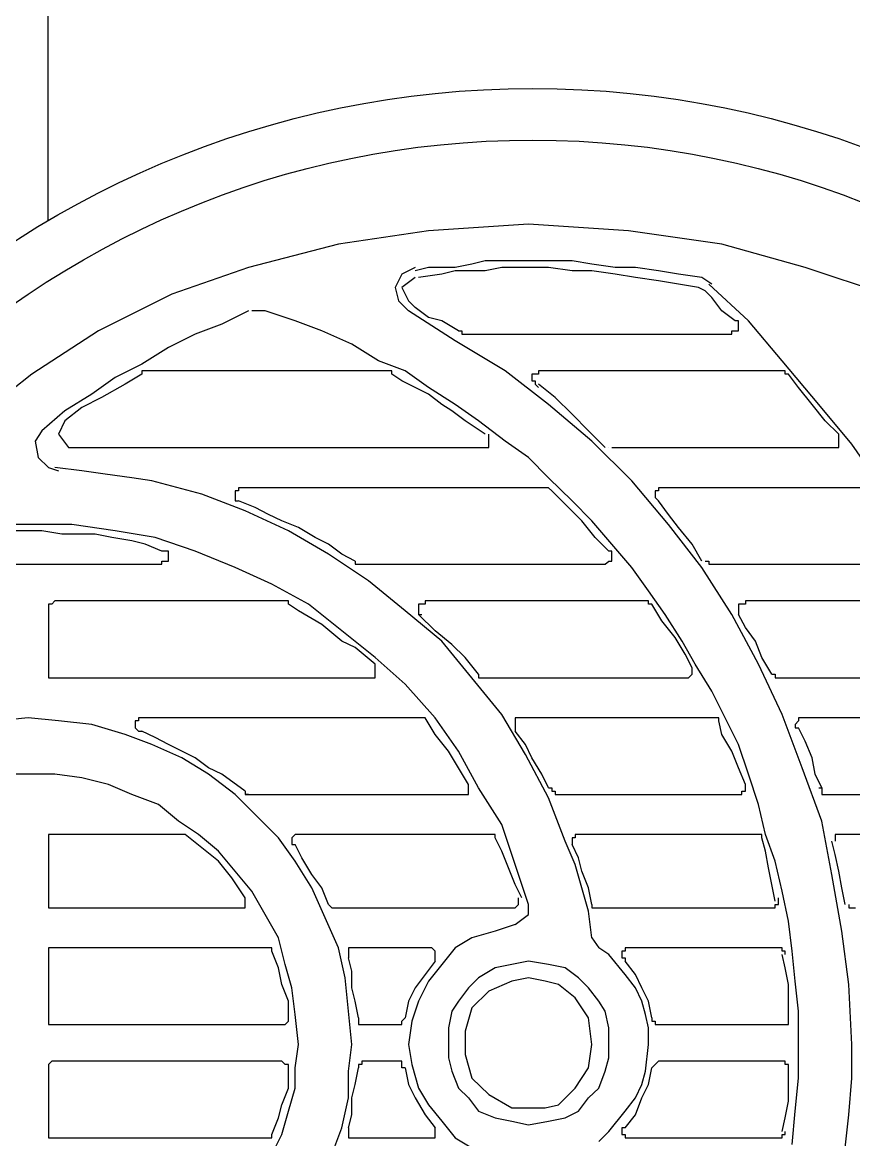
# Model space of a CAD drawing. Extents: x -14808 to 281570, y -29214 to 19989.
# Drawn here: x 369.4 to 482.3, y 10421.3 to 10573 of the extents above; entities that cross this region are included whole.
import ezdxf

# ---------------------------------------------------------------- set-up
doc = ezdxf.new("R2010")
doc.units = 0
doc.header["$LTSCALE"] = 0.25
doc.layers.add('PW-EQPM', color=31, linetype='Continuous')

# ---------------------------------------------------------------- blocks, each defined once
blk = doc.blocks.new('P-10 Top')
blk.add_lwpolyline([(-221.45, 122.24), (-221.45, 158.15, -0.414214), (-205.06, 174.54), (-106.29, 174.54, -0.414214), (-89.9, 158.15), (-89.9, 122.24)], format="xyb")
for points in [[(-156.24, 121.77), (-169.82, 120.87), (-182.04, 119.05), (-194.26, 115.89), (-204.68, 112.27), (-214.64, 107.26), (-223.7, 101.39), (-232.3, 94.61), (-239.54, 86.91), (-245.88, 78.75), (-251.78, 70.15), (-256.3, 61.08), (-260.38, 51.59), (-263.54, 41.16), (-265.36, 31.2), (-266.72, 20.78), (-267.16, 10.39), (-266.72, -0.04), (-265.36, -10.46)], [(-47.12, -10.46), (-45.75, -0.04), (-45.29, 10.39), (-45.75, 20.78), (-47.12, 31.2), (-49.37, 41.16), (-52.1, 51.12), (-55.71, 61.08), (-60.69, 70.15), (-66.14, 78.75), (-72.91, 86.91), (-80.15, 94.61), (-88.32, 101.39), (-97.81, 107.26), (-107.77, 112.27), (-118.66, 115.89), (-129.98, 119.05), (-142.66, 120.87), (-156.24, 121.77), (-156.24, 121.77)]]:
    blk.add_lwpolyline(points)
at = {"color": 8}
for points in [[(-171.64, 115.89), (-173.44, 114.97), (-174.34, 113.17), (-173.9, 111.35), (-172.54, 109.99)], [(-171.64, 115.89), (-173.44, 114.97), (-174.34, 113.17), (-173.9, 111.35), (-172.54, 109.99)], [(-132.7, 114.53), (-135.86, 114.97), (-138.58, 115.43), (-141.73, 115.89), (-144.46, 115.89), (-147.64, 116.33), (-150.33, 116.79), (-153.52, 116.79), (-156.24, 116.79), (-158.04, 116.79), (-159.86, 116.79), (-162.12, 116.79), (-163.94, 116.33), (-166.2, 115.89), (-168, 115.89), (-169.82, 115.89), (-171.64, 115.43)], [(-132.7, 114.53), (-135.86, 114.97), (-138.58, 115.43), (-141.73, 115.89), (-144.46, 115.89), (-147.64, 116.33), (-150.33, 116.79), (-153.52, 116.79), (-156.24, 116.79), (-158.04, 116.79), (-159.86, 116.79), (-162.12, 116.79), (-163.94, 116.33), (-166.2, 115.89), (-168, 115.89), (-169.82, 115.89), (-171.64, 115.43)], [(-133.14, 113.17), (-135.86, 113.61), (-138.58, 114.07), (-141.73, 114.53), (-144.46, 114.97), (-147.64, 115.43), (-150.33, 115.43), (-153.52, 115.89), (-156.24, 115.89), (-158.04, 115.89), (-159.86, 115.89), (-162.12, 115.43), (-163.94, 115.43), (-166.2, 115.43), (-168, 114.97), (-171.18, 114.53)], [(-133.14, 113.17), (-135.86, 113.61), (-138.58, 114.07), (-141.73, 114.53), (-144.46, 114.97), (-147.64, 115.43), (-150.33, 115.43), (-153.52, 115.89), (-156.24, 115.89), (-158.04, 115.89), (-159.86, 115.89), (-162.12, 115.43), (-163.94, 115.43), (-166.2, 115.43), (-168, 114.97), (-171.18, 114.53)], [(-171.64, 114.53), (-173.44, 113.17), (-172.54, 111.35), (-172.08, 110.91)], [(-171.64, 114.53), (-173.44, 113.17), (-172.54, 111.35), (-172.08, 110.91)], [(-131.34, 113.61), (-132.7, 114.53)], [(-131.34, 113.61), (-132.7, 114.53)], [(-132.24, 112.71), (-133.14, 113.17)], [(-132.24, 112.71), (-133.14, 113.17)], [(-128.16, 108.63), (-129.98, 109.99), (-131.34, 111.81), (-132.24, 112.71)], [(-128.16, 108.63), (-129.98, 109.99), (-131.34, 111.81), (-132.24, 112.71)], [(-86.96, -7.27), (-86.06, -1.4), (-86.06, 4.48), (-85.59, 10.39), (-86.06, 17.63), (-86.49, 24.86), (-87.42, 32.57), (-88.78, 39.37), (-90.57, 46.61), (-92.83, 53.38), (-95.12, 60.19), (-97.81, 66.99), (-101, 73.33), (-104.62, 79.67), (-108.24, 85.98), (-112.32, 91.89), (-116.83, 97.3), (-121.81, 103.21), (-126.36, 108.63), (-131.77, 113.61)], [(-86.96, -7.27), (-86.06, -1.4), (-86.06, 4.48), (-85.59, 10.39), (-86.06, 17.63), (-86.49, 24.86), (-87.42, 32.57), (-88.78, 39.37), (-90.57, 46.61), (-92.83, 53.38), (-95.12, 60.19), (-97.81, 66.99), (-101, 73.33), (-104.62, 79.67), (-108.24, 85.98), (-112.32, 91.89), (-116.83, 97.3), (-121.81, 103.21), (-126.36, 108.63), (-131.77, 113.61)], [(-165.74, 107.26), (-168, 108.63), (-169.82, 109.09), (-171.64, 110.45), (-172.08, 110.91)], [(-165.74, 107.26), (-168, 108.63), (-169.82, 109.09), (-171.64, 110.45), (-172.08, 110.91)], [(-194.26, 109.99), (-197.9, 108.19), (-201.52, 106.83), (-205.14, 105.01), (-208.76, 102.75), (-212.38, 100.95), (-215.54, 98.67), (-219.18, 96.41), (-222.34, 93.69)], [(-194.26, 109.99), (-197.9, 108.19), (-201.52, 106.83), (-205.14, 105.01), (-208.76, 102.75), (-212.38, 100.95), (-215.54, 98.67), (-219.18, 96.41), (-222.34, 93.69)], [(-192, 109.99), (-193.82, 109.99), (-193.82, 109.99)], [(-192, 109.99), (-193.82, 109.99), (-193.82, 109.99)], [(-120.45, -3.19), (-120.02, 1.32), (-119.56, 5.84), (-119.56, 10.39), (-119.56, 14.9), (-120.02, 18.99), (-120.45, 23.07), (-120.92, 27.12), (-121.81, 31.2), (-122.74, 35.29), (-124.07, 38.91), (-125, 42.99), (-126.36, 47.07), (-127.72, 51.12), (-129.52, 54.74), (-131.34, 58.36), (-133.6, 62.01), (-135.39, 65.17), (-137.68, 68.79), (-139.94, 71.97), (-142.2, 75.13), (-144.92, 78.31), (-147.64, 81.47), (-150.33, 84.19), (-153.52, 87.34), (-156.24, 90.07), (-159.4, 92.32), (-163.02, 95.05), (-166.2, 97.3), (-169.82, 99.59), (-172.98, 101.85), (-176.62, 103.21), (-180.24, 105.47), (-184.3, 107.26), (-187.94, 108.63), (-192, 109.99)], [(-120.45, -3.19), (-120.02, 1.32), (-119.56, 5.84), (-119.56, 10.39), (-119.56, 14.9), (-120.02, 18.99), (-120.45, 23.07), (-120.92, 27.12), (-121.81, 31.2), (-122.74, 35.29), (-124.07, 38.91), (-125, 42.99), (-126.36, 47.07), (-127.72, 51.12), (-129.52, 54.74), (-131.34, 58.36), (-133.6, 62.01), (-135.39, 65.17), (-137.68, 68.79), (-139.94, 71.97), (-142.2, 75.13), (-144.92, 78.31), (-147.64, 81.47), (-150.33, 84.19), (-153.52, 87.34), (-156.24, 90.07), (-159.4, 92.32), (-163.02, 95.05), (-166.2, 97.3), (-169.82, 99.59), (-172.98, 101.85), (-176.62, 103.21), (-180.24, 105.47), (-184.3, 107.26), (-187.94, 108.63), (-192, 109.99)], [(-113.22, -3.66), (-112.75, 0.86), (-112.32, 5.84), (-112.32, 10.39), (-112.75, 18.52), (-113.68, 25.76), (-115.04, 33.46), (-116.4, 40.73), (-119.09, 47.97), (-121.81, 55.21), (-125, 62.01), (-128.62, 68.79), (-132.7, 75.13), (-137.22, 81), (-142.2, 86.91), (-147.64, 92.32), (-153.52, 97.3), (-159.4, 101.85), (-166.2, 105.93), (-172.54, 109.99)], [(-113.22, -3.66), (-112.75, 0.86), (-112.32, 5.84), (-112.32, 10.39), (-112.75, 18.52), (-113.68, 25.76), (-115.04, 33.46), (-116.4, 40.73), (-119.09, 47.97), (-121.81, 55.21), (-125, 62.01), (-128.62, 68.79), (-132.7, 75.13), (-137.22, 81), (-142.2, 86.91), (-147.64, 92.32), (-153.52, 97.3), (-159.4, 101.85), (-166.2, 105.93), (-172.54, 109.99)], [(-128.62, 106.83), (-128.62, 107.26), (-128.16, 107.26), (-128.16, 107.26), (-128.16, 107.26), (-128.16, 107.26), (-128.16, 107.26), (-128.16, 107.26), (-127.72, 107.26), (-127.72, 107.26), (-127.72, 107.73), (-127.72, 107.73), (-127.72, 107.73), (-127.72, 107.73), (-127.72, 107.73), (-127.72, 108.19), (-127.72, 108.19), (-127.72, 108.19), (-127.72, 108.63), (-127.72, 108.63), (-127.72, 108.63), (-128.16, 108.63)], [(-165.74, 107.26), (-165.74, 107.26), (-165.3, 107.26), (-165.3, 107.26), (-165.3, 107.26), (-165.3, 107.26), (-165.3, 107.26), (-165.3, 107.26), (-165.3, 107.26)], [(-165.3, 107.26), (-165.3, 106.83)], [(-165.3, 106.83), (-128.62, 106.83)], [(-208.76, 101.85), (-208.76, 101.85), (-208.76, 101.85), (-208.76, 101.85), (-208.76, 101.85)], [(-208.3, 101.85), (-208.76, 101.85), (-208.76, 101.85), (-208.76, 101.85), (-208.76, 101.85)], [(-208.76, 101.85), (-208.76, 101.39)], [(-175.7, 101.85), (-208.3, 101.85)], [(-175.26, 101.85), (-175.7, 101.85)], [(-174.8, 101.39), (-174.8, 101.85), (-174.8, 101.85), (-174.8, 101.85), (-175.26, 101.85), (-175.26, 101.85), (-175.26, 101.85), (-175.26, 101.85), (-175.26, 101.85)], [(-154.42, 101.85), (-154.88, 101.85), (-154.88, 101.85), (-154.88, 101.85), (-154.88, 101.85), (-154.88, 101.39), (-155.34, 101.39), (-155.34, 101.39), (-155.34, 101.39), (-155.34, 101.39), (-155.78, 101.39), (-155.78, 100.95), (-155.78, 100.95), (-155.78, 100.49), (-155.78, 100.49), (-155.78, 100.49), (-155.78, 100.49), (-155.34, 100.49), (-155.34, 100.03), (-155.34, 100.03), (-155.34, 100.03), (-154.88, 99.59)], [(-121.81, 101.85), (-154.42, 101.85)], [(-121.81, 101.85), (-121.81, 101.85), (-121.81, 101.85), (-121.81, 101.85)], [(-121.38, 101.39), (-121.38, 101.85), (-121.38, 101.85), (-121.81, 101.85)], [(-208.76, 101.39), (-211.02, 100.03), (-214.2, 98.23), (-216.9, 96.87), (-219.18, 95.05)], [(-208.76, 101.39), (-211.02, 100.03), (-214.2, 98.23), (-216.9, 96.87), (-219.18, 95.05)], [(-162.12, 93.25), (-164.84, 95.05), (-166.63, 96.41), (-168, 97.3), (-169.82, 98.67), (-171.64, 99.59), (-173.44, 100.49), (-174.8, 101.39)], [(-162.12, 93.25), (-164.84, 95.05), (-166.63, 96.41), (-168, 97.3), (-169.82, 98.67), (-171.64, 99.59), (-173.44, 100.49), (-174.8, 101.39)], [(-120.92, 101.39), (-120.92, 101.39), (-120.92, 101.39), (-121.38, 101.39)], [(-114.11, 93.25), (-115.94, 95.05), (-117.73, 97.3), (-119.56, 99.59), (-120.92, 101.39)], [(-114.11, 93.25), (-115.94, 95.05), (-117.73, 97.3), (-119.56, 99.59), (-120.92, 101.39)], [(-145.82, 91.43), (-148.08, 93.69), (-150.33, 95.97), (-152.62, 98.23), (-154.88, 100.03)], [(-145.82, 91.43), (-148.08, 93.69), (-150.33, 95.97), (-152.62, 98.23), (-154.88, 100.03)], [(-219.18, 95.05), (-220.08, 93.25), (-218.72, 91.43), (-217.82, 91.43)], [(-219.18, 95.05), (-220.08, 93.25), (-218.72, 91.43), (-217.82, 91.43)], [(-222.34, 93.69), (-223.24, 92.32), (-222.8, 90.07), (-221.44, 88.71), (-220.08, 88.27)], [(-222.34, 93.69), (-223.24, 92.32), (-222.8, 90.07), (-221.44, 88.71), (-220.08, 88.27)], [(-162.12, 91.43), (-162.12, 91.43), (-162.12, 91.43), (-162.12, 91.43), (-162.12, 91.43), (-161.65, 91.43), (-161.65, 91.43), (-161.65, 91.43), (-161.65, 91.43), (-161.65, 91.89), (-161.65, 91.89), (-161.65, 92.32), (-161.65, 92.32), (-161.65, 92.32), (-161.65, 92.32), (-161.65, 92.32), (-161.65, 92.79), (-161.65, 92.79), (-161.65, 93.25), (-161.65, 93.25), (-161.65, 93.25), (-161.65, 93.25)], [(-115.04, 91.43), (-115.04, 91.43), (-115.04, 91.43), (-114.58, 91.43), (-114.58, 91.43), (-114.58, 91.43), (-114.11, 91.43), (-114.11, 91.43), (-114.11, 91.43), (-114.11, 91.43), (-114.11, 91.89), (-114.11, 91.89), (-114.11, 91.89), (-114.11, 92.32), (-114.11, 92.32), (-114.11, 92.32), (-114.11, 92.32), (-114.11, 92.32), (-114.11, 92.79), (-114.11, 92.79), (-114.11, 92.79), (-114.11, 93.25)], [(-217.82, 91.43), (-162.12, 91.43)], [(-145.35, 91.43), (-145.35, 91.43), (-145.35, 91.43), (-145.35, 91.43), (-145.35, 91.43), (-145.35, 91.43)], [(-145.35, 91.43), (-145.35, 91.43), (-145.35, 91.43)], [(-144.92, 91.43), (-115.04, 91.43)], [(-144.92, 91.43), (-144.92, 91.43), (-144.92, 91.43)], [(-147.64, 24.86), (-148.08, 28.48), (-149, 31.67), (-149.9, 34.82), (-151.26, 38.01), (-153.52, 43.89), (-156.67, 49.76), (-159.86, 55.21), (-163.94, 60.19), (-168, 65.17), (-172.98, 69.25), (-177.95, 73.33), (-183.4, 76.95), (-188.84, 80.11), (-194.72, 82.83), (-200.6, 85.09), (-207.4, 86.91), (-210.12, 87.34), (-213.74, 87.81), (-216.9, 88.27), (-220.54, 88.71)], [(-147.64, 24.86), (-148.08, 28.48), (-149, 31.67), (-149.9, 34.82), (-151.26, 38.01), (-153.52, 43.89), (-156.67, 49.76), (-159.86, 55.21), (-163.94, 60.19), (-168, 65.17), (-172.98, 69.25), (-177.95, 73.33), (-183.4, 76.95), (-188.84, 80.11), (-194.72, 82.83), (-200.6, 85.09), (-207.4, 86.91), (-210.12, 87.34), (-213.74, 87.81), (-216.9, 88.27), (-220.54, 88.71)], [(-195.18, 85.98), (-195.18, 85.98), (-195.18, 85.98), (-195.62, 85.98), (-195.62, 85.98), (-195.62, 85.98), (-195.62, 85.55), (-195.62, 85.55), (-196.08, 85.55), (-196.08, 85.55), (-196.08, 85.55), (-196.08, 85.55), (-196.08, 85.09), (-196.08, 85.09), (-196.08, 85.09), (-196.08, 85.09), (-196.08, 85.09), (-196.08, 84.65), (-196.08, 84.65), (-196.08, 84.19), (-195.62, 84.19), (-195.62, 84.19), (-195.62, 84.19), (-195.62, 84.19), (-195.62, 84.19)], [(-153.98, 85.98), (-195.18, 85.98)], [(-153.52, 85.98), (-153.52, 85.98), (-153.98, 85.98)], [(-153.52, 85.98), (-153.52, 85.98), (-153.52, 85.98), (-153.52, 85.98), (-153.52, 85.98), (-153.52, 85.98)], [(-153.06, 85.55), (-153.06, 85.55), (-153.52, 85.98)], [(-145.35, 77.38), (-147.18, 79.21), (-149, 81.47), (-151.26, 83.73), (-153.06, 85.55)], [(-145.35, 77.38), (-147.18, 79.21), (-149, 81.47), (-151.26, 83.73), (-153.06, 85.55)], [(-138.12, 85.98), (-138.12, 85.98), (-138.12, 85.98), (-138.58, 85.98), (-138.58, 85.98), (-138.58, 85.98), (-138.58, 85.98), (-138.58, 85.55), (-138.58, 85.55), (-138.58, 85.55), (-139.04, 85.55), (-139.04, 85.55), (-139.04, 85.55), (-139.04, 85.09), (-139.04, 85.09), (-139.04, 85.09), (-139.04, 85.09), (-139.04, 85.09), (-139.04, 84.65), (-139.04, 84.65), (-138.58, 84.19), (-138.58, 84.19)], [(-110.06, 85.98), (-138.12, 85.98)], [(-179.78, 76.02), (-181.6, 76.95), (-183.4, 78.31), (-185.22, 79.21), (-187.48, 80.57), (-189.74, 81.47), (-191.56, 82.36), (-193.36, 83.29), (-195.62, 84.19)], [(-179.78, 76.02), (-181.6, 76.95), (-183.4, 78.31), (-185.22, 79.21), (-187.48, 80.57), (-189.74, 81.47), (-191.56, 82.36), (-193.36, 83.29), (-195.62, 84.19)], [(-132.7, 76.02), (-134.03, 78.31), (-135.86, 80.57), (-137.22, 82.36), (-138.58, 84.19)], [(-132.7, 76.02), (-134.03, 78.31), (-135.86, 80.57), (-137.22, 82.36), (-138.58, 84.19)], [(-156.24, 29.41), (-158.04, 34.82), (-159.86, 40.27), (-163.02, 45.25), (-165.74, 50.23), (-168.92, 54.74), (-172.98, 59.29), (-177.06, 62.91), (-181.6, 66.53), (-186.12, 70.15), (-191.1, 72.87), (-196.08, 75.13), (-201.52, 77.38), (-206.94, 79.21), (-212.38, 80.11), (-218.26, 81), (-224.16, 81), (-227.32, 81), (-230.04, 81), (-232.76, 80.57), (-235.48, 80.57)], [(-156.24, 29.41), (-158.04, 34.82), (-159.86, 40.27), (-163.02, 45.25), (-165.74, 50.23), (-168.92, 54.74), (-172.98, 59.29), (-177.06, 62.91), (-181.6, 66.53), (-186.12, 70.15), (-191.1, 72.87), (-196.08, 75.13), (-201.52, 77.38), (-206.94, 79.21), (-212.38, 80.11), (-218.26, 81), (-224.16, 81), (-227.32, 81), (-230.04, 81), (-232.76, 80.57), (-235.48, 80.57)], [(-206.04, 77.38), (-208.3, 78.31), (-210.12, 78.75), (-212.84, 79.21), (-215.1, 79.67), (-217.36, 79.67), (-219.62, 79.67), (-222.34, 80.11), (-224.16, 80.11), (-226.86, 80.11), (-229.58, 79.67), (-232.3, 79.67), (-235.02, 79.21)], [(-206.04, 77.38), (-208.3, 78.31), (-210.12, 78.75), (-212.84, 79.21), (-215.1, 79.67), (-217.36, 79.67), (-219.62, 79.67), (-222.34, 80.11), (-224.16, 80.11), (-226.86, 80.11), (-229.58, 79.67), (-232.3, 79.67), (-235.02, 79.21)], [(-206.5, 75.59), (-206.04, 75.59), (-206.04, 75.59), (-206.04, 75.59), (-206.04, 76.02), (-206.04, 76.02), (-205.58, 76.02), (-205.58, 76.02), (-205.58, 76.02), (-205.58, 76.02), (-205.14, 76.02), (-205.14, 76.02), (-205.14, 76.49), (-205.14, 76.49), (-205.14, 76.95), (-205.14, 76.95), (-205.14, 76.95), (-205.14, 76.95), (-205.14, 76.95), (-205.14, 77.38), (-205.14, 77.38), (-205.58, 77.38), (-205.58, 77.38), (-205.58, 77.38), (-206.04, 77.38), (-206.04, 77.38), (-206.04, 77.38), (-206.04, 77.38)], [(-145.82, 75.59), (-145.82, 75.59), (-145.82, 75.59), (-145.82, 75.59), (-145.35, 76.02), (-145.35, 76.02), (-145.35, 76.02), (-145.35, 76.02), (-145.35, 76.02), (-145.35, 76.02), (-144.92, 76.02), (-144.92, 76.49), (-144.92, 76.49), (-144.92, 76.49), (-144.92, 76.95), (-144.92, 76.95), (-144.92, 76.95), (-144.92, 76.95), (-144.92, 76.95), (-144.92, 77.38), (-145.35, 77.38), (-145.35, 77.38)], [(-179.78, 76.02), (-179.78, 76.02), (-179.78, 76.02), (-179.78, 75.59), (-179.78, 75.59), (-179.32, 75.59), (-179.32, 75.59), (-179.32, 75.59), (-179.32, 75.59)], [(-132.24, 76.02), (-131.77, 76.02), (-131.77, 76.02), (-131.77, 75.59), (-131.77, 75.59)], [(-132.24, 76.02), (-132.24, 76.02), (-132.24, 76.02)], [(-236.84, 75.59), (-206.5, 75.59)], [(-179.32, 75.59), (-145.82, 75.59)], [(-179.32, 75.59), (-179.32, 75.59)], [(-131.77, 75.59), (-131.77, 75.59), (-131.34, 75.59)], [(-131.34, 75.59), (-104.62, 75.59)], [(-131.34, 75.59), (-131.34, 75.59)], [(-220.54, 70.61), (-220.54, 70.61), (-220.54, 70.61), (-220.98, 70.15), (-220.98, 70.15), (-221.44, 70.15), (-221.44, 70.15), (-221.44, 70.15), (-221.44, 70.15), (-221.44, 70.15), (-221.44, 70.15), (-221.44, 69.68), (-221.44, 69.68), (-221.44, 69.68), (-221.44, 69.25), (-221.44, 69.25)], [(-188.84, 70.61), (-220.54, 70.61)], [(-188.84, 70.61), (-188.84, 70.61)], [(-188.84, 70.15), (-188.84, 70.15), (-188.84, 70.15), (-188.84, 70.15), (-188.84, 70.15), (-188.84, 70.61), (-188.84, 70.61), (-188.84, 70.61), (-188.84, 70.61)], [(-177.06, 62.01), (-179.78, 64.27), (-181.6, 65.17), (-184.3, 67.42), (-187.48, 69.25), (-188.84, 70.15)], [(-177.06, 62.01), (-179.78, 64.27), (-181.6, 65.17), (-184.3, 67.42), (-187.48, 69.25), (-188.84, 70.15)], [(-170.28, 70.61), (-170.28, 70.61), (-170.28, 70.61), (-170.28, 70.15), (-170.28, 70.15), (-170.72, 70.15), (-170.72, 70.15), (-170.72, 70.15), (-171.18, 70.15), (-171.18, 70.15), (-171.18, 69.68), (-171.18, 69.68), (-171.18, 69.68), (-171.18, 69.25), (-171.18, 69.25), (-171.18, 69.25), (-171.18, 69.25), (-171.18, 69.25), (-171.18, 68.79), (-171.18, 68.79), (-170.72, 68.79), (-170.72, 68.79)], [(-140.37, 70.61), (-170.28, 70.61)], [(-139.94, 70.61), (-140.37, 70.61)], [(-139.94, 70.15), (-139.94, 70.61), (-139.94, 70.61)], [(-139.48, 70.15), (-139.48, 70.15), (-139.94, 70.15), (-139.94, 70.15), (-139.94, 70.15)], [(-139.48, 70.15), (-139.48, 70.15), (-139.48, 70.15)], [(-134.03, 61.55), (-134.96, 63.37), (-136.32, 65.63), (-138.12, 67.89), (-139.48, 70.15)], [(-134.03, 61.55), (-134.96, 63.37), (-136.32, 65.63), (-138.12, 67.89), (-139.48, 70.15)], [(-126.79, 70.61), (-126.79, 70.61), (-126.79, 70.61), (-126.79, 70.15), (-127.26, 70.15), (-127.26, 70.15), (-127.26, 70.15), (-127.72, 70.15), (-127.72, 70.15), (-127.72, 70.15), (-127.72, 69.68), (-127.72, 69.68), (-127.72, 69.68), (-127.72, 69.25), (-127.72, 69.25), (-127.72, 69.25), (-127.72, 69.25), (-127.72, 68.79), (-127.72, 68.79)], [(-101, 70.61), (-126.79, 70.61)], [(-221.44, 69.25), (-221.44, 61.08)], [(-163.02, 60.65), (-164.84, 62.91), (-166.63, 64.7), (-168.92, 66.53), (-171.18, 68.79)], [(-163.02, 60.65), (-164.84, 62.91), (-166.63, 64.7), (-168.92, 66.53), (-171.18, 68.79)], [(-123.18, 60.65), (-124.54, 62.91), (-125.43, 65.17), (-126.79, 66.99), (-127.72, 68.79)], [(-123.18, 60.65), (-124.54, 62.91), (-125.43, 65.17), (-126.79, 66.99), (-127.72, 68.79)], [(-221.44, 61.08), (-221.44, 61.08), (-221.44, 60.65), (-221.44, 60.65), (-221.44, 60.65), (-221.44, 60.65), (-221.44, 60.65), (-221.44, 60.65), (-221.44, 60.19), (-221.44, 60.19), (-221.44, 60.19), (-220.98, 60.19), (-220.98, 60.19), (-220.54, 60.19), (-220.54, 60.19), (-220.54, 60.19)], [(-177.95, 60.19), (-177.95, 60.19), (-177.95, 60.19), (-177.52, 60.19), (-177.52, 60.19), (-177.52, 60.19), (-177.06, 60.19), (-177.06, 60.65), (-177.06, 60.65), (-177.06, 60.65), (-177.06, 60.65), (-177.06, 60.65), (-177.06, 60.65), (-177.06, 61.08), (-177.06, 61.08), (-177.06, 61.08), (-177.06, 61.08), (-177.06, 61.55), (-177.06, 61.55), (-177.06, 61.55), (-177.06, 62.01), (-177.06, 62.01)], [(-134.96, 60.19), (-134.96, 60.19), (-134.96, 60.19), (-134.96, 60.19), (-134.5, 60.19), (-134.5, 60.19), (-134.5, 60.19), (-134.03, 60.65), (-134.03, 60.65), (-134.03, 60.65), (-134.03, 60.65), (-134.03, 60.65), (-134.03, 61.08), (-134.03, 61.08), (-134.03, 61.08), (-134.03, 61.08), (-134.03, 61.08), (-134.03, 61.55), (-134.03, 61.55)], [(-220.54, 60.19), (-177.95, 60.19)], [(-163.02, 60.65), (-163.02, 60.65), (-163.02, 60.19)], [(-163.02, 60.19), (-163.02, 60.19), (-162.58, 60.19), (-162.58, 60.19), (-162.58, 60.19)], [(-162.58, 60.19), (-162.12, 60.19), (-162.12, 60.19)], [(-162.12, 60.19), (-134.96, 60.19)], [(-162.12, 60.19), (-162.12, 60.19)], [(-123.18, 60.65), (-123.18, 60.65), (-122.74, 60.65), (-122.74, 60.19), (-122.74, 60.19), (-122.74, 60.19), (-122.28, 60.19)], [(-123.18, 60.65), (-123.18, 60.65)], [(-122.28, 60.19), (-97.38, 60.19)], [(-122.28, 60.19), (-122.28, 60.19)], [(-122.28, 60.19), (-122.28, 60.19), (-122.28, 60.19), (-122.28, 60.19), (-122.28, 60.19)], [(-182.93, -4.55), (-181.6, -0.93), (-180.68, 3.15), (-180.68, 6.77), (-180.24, 10.39), (-180.68, 14.9), (-181.14, 19.45), (-182.04, 23.5), (-183.86, 27.59), (-185.66, 31.67), (-187.94, 35.29), (-190.2, 38.44), (-193.36, 41.63), (-196.08, 44.35), (-199.7, 47.07), (-203.32, 49.33), (-207.4, 51.12), (-211.02, 52.49), (-215.54, 53.85), (-220.08, 54.31), (-224.16, 54.74), (-228.22, 54.31)], [(-182.93, -4.55), (-181.6, -0.93), (-180.68, 3.15), (-180.68, 6.77), (-180.24, 10.39), (-180.68, 14.9), (-181.14, 19.45), (-182.04, 23.5), (-183.86, 27.59), (-185.66, 31.67), (-187.94, 35.29), (-190.2, 38.44), (-193.36, 41.63), (-196.08, 44.35), (-199.7, 47.07), (-203.32, 49.33), (-207.4, 51.12), (-211.02, 52.49), (-215.54, 53.85), (-220.08, 54.31), (-224.16, 54.74), (-228.22, 54.31)], [(-208.3, 54.74), (-208.76, 54.74), (-208.76, 54.74), (-208.76, 54.74), (-208.76, 54.74), (-208.76, 54.74), (-209.22, 54.74), (-209.22, 54.74), (-209.22, 54.31), (-209.22, 54.31), (-209.66, 54.31), (-209.66, 53.85), (-209.66, 53.85), (-209.66, 53.85), (-209.66, 53.85), (-209.66, 53.85), (-209.66, 53.38), (-209.66, 53.38), (-209.22, 52.95), (-209.22, 52.95), (-209.22, 52.95), (-209.22, 52.95), (-208.76, 52.95), (-208.76, 52.95), (-208.76, 52.95)], [(-171.18, 54.74), (-208.3, 54.74)], [(-171.18, 54.74), (-171.18, 54.74)], [(-170.72, 54.74), (-170.72, 54.74), (-171.18, 54.74)], [(-170.28, 54.74), (-170.28, 54.74), (-170.72, 54.74), (-170.72, 54.74)], [(-170.28, 54.74), (-170.28, 54.74), (-170.28, 54.74), (-170.28, 54.74)], [(-164.38, 45.71), (-165.74, 47.97), (-167.1, 50.23), (-168.92, 52.49), (-170.28, 54.74)], [(-164.38, 45.71), (-165.74, 47.97), (-167.1, 50.23), (-168.92, 52.49), (-170.28, 54.74)], [(-157.14, 54.74), (-157.14, 54.74), (-157.14, 54.74), (-157.14, 54.74), (-157.6, 54.74), (-157.6, 54.74), (-157.6, 54.74), (-158.04, 54.74), (-158.04, 54.31), (-158.04, 54.31), (-158.04, 54.31), (-158.04, 53.85), (-158.04, 53.85), (-158.04, 53.85), (-158.04, 53.85), (-158.04, 53.38), (-158.04, 53.38), (-158.04, 53.38), (-158.04, 52.95)], [(-131.34, 54.74), (-157.14, 54.74)], [(-131.34, 54.74), (-131.34, 54.74)], [(-130.88, 54.74), (-130.88, 54.74), (-131.34, 54.74), (-131.34, 54.74), (-131.34, 54.74)], [(-130.88, 54.74), (-130.88, 54.74)], [(-130.41, 54.31), (-130.41, 54.31), (-130.41, 54.74), (-130.41, 54.74), (-130.41, 54.74), (-130.88, 54.74)], [(-118.66, 54.74), (-118.66, 54.74), (-119.09, 54.74), (-119.09, 54.74), (-119.56, 54.74), (-119.56, 54.74), (-119.56, 54.74), (-119.56, 54.74), (-119.56, 54.74), (-119.56, 54.31), (-119.56, 54.31), (-119.56, 54.31), (-120.02, 53.85), (-120.02, 53.85), (-120.02, 53.85), (-120.02, 53.85), (-120.02, 53.85), (-120.02, 53.38), (-119.56, 53.38)], [(-95.12, 54.74), (-118.66, 54.74)], [(-130.41, 54.31), (-130.41, 54.31)], [(-126.79, 45.71), (-127.72, 47.97), (-128.62, 50.23), (-129.98, 52.49), (-130.41, 54.31)], [(-126.79, 45.71), (-127.72, 47.97), (-128.62, 50.23), (-129.98, 52.49), (-130.41, 54.31)], [(-116.4, 45.25), (-117.3, 47.07), (-117.73, 49.33), (-118.66, 51.59), (-119.56, 53.38)], [(-116.4, 45.25), (-117.3, 47.07), (-117.73, 49.33), (-118.66, 51.59), (-119.56, 53.38)], [(-194.72, 44.78), (-197.9, 47.07), (-199.7, 47.97), (-201.52, 49.33), (-203.32, 50.23), (-205.14, 51.12), (-206.94, 52.05), (-208.76, 52.95)], [(-194.72, 44.78), (-197.9, 47.07), (-199.7, 47.97), (-201.52, 49.33), (-203.32, 50.23), (-205.14, 51.12), (-206.94, 52.05), (-208.76, 52.95)], [(-153.52, 45.25), (-154.42, 47.07), (-155.78, 49.33), (-156.67, 51.12), (-158.04, 52.95)], [(-153.52, 45.25), (-154.42, 47.07), (-155.78, 49.33), (-156.67, 51.12), (-158.04, 52.95)], [(-191.1, -4.55), (-189.74, -1.83), (-188.84, 1.32), (-187.94, 4.48), (-187.94, 7.2), (-187.48, 10.39), (-187.94, 14.47), (-188.38, 18.09), (-189.28, 21.24), (-190.2, 24.86), (-192, 28.05), (-193.82, 31.2), (-196.08, 33.93), (-198.34, 36.65), (-201.06, 38.91), (-203.78, 40.73), (-206.5, 42.99), (-210.12, 44.35), (-213.28, 45.71), (-216.9, 46.61), (-220.54, 47.07), (-224.16, 47.07), (-228.22, 47.07)], [(-191.1, -4.55), (-189.74, -1.83), (-188.84, 1.32), (-187.94, 4.48), (-187.94, 7.2), (-187.48, 10.39), (-187.94, 14.47), (-188.38, 18.09), (-189.28, 21.24), (-190.2, 24.86), (-192, 28.05), (-193.82, 31.2), (-196.08, 33.93), (-198.34, 36.65), (-201.06, 38.91), (-203.78, 40.73), (-206.5, 42.99), (-210.12, 44.35), (-213.28, 45.71), (-216.9, 46.61), (-220.54, 47.07), (-224.16, 47.07), (-228.22, 47.07)], [(-165.3, 44.35), (-165.3, 44.35), (-165.3, 44.35), (-164.84, 44.35), (-164.84, 44.35), (-164.38, 44.35), (-164.38, 44.78), (-164.38, 44.78), (-164.38, 44.78), (-164.38, 45.25), (-164.38, 45.25), (-164.38, 45.25), (-164.38, 45.25), (-164.38, 45.25), (-164.38, 45.71), (-164.38, 45.71), (-164.38, 45.71), (-164.38, 45.71), (-164.38, 45.71)], [(-127.72, 44.35), (-127.72, 44.35), (-127.72, 44.35), (-127.72, 44.35), (-127.72, 44.35), (-127.26, 44.35), (-127.26, 44.78), (-127.26, 44.78), (-126.79, 44.78), (-126.79, 44.78), (-126.79, 45.25), (-126.79, 45.25), (-126.79, 45.25), (-126.79, 45.25), (-126.79, 45.25), (-126.79, 45.71), (-126.79, 45.71), (-126.79, 45.71), (-126.79, 45.71)], [(-194.72, 44.78), (-194.72, 44.78), (-194.72, 44.35)], [(-194.72, 44.35), (-194.72, 44.35), (-194.72, 44.35), (-194.72, 44.35), (-194.26, 44.35), (-194.72, 44.35)], [(-194.26, 44.35), (-165.3, 44.35)], [(-194.26, 44.35), (-194.26, 44.35), (-194.26, 44.35)], [(-153.52, 45.25), (-153.06, 45.25)], [(-153.06, 45.25), (-153.06, 44.78), (-153.06, 44.78), (-153.06, 44.78), (-152.62, 44.78), (-152.62, 44.35)], [(-152.62, 44.35), (-152.16, 44.35)], [(-152.62, 44.35), (-152.62, 44.35), (-152.62, 44.35), (-152.62, 44.35), (-152.62, 44.35)], [(-152.62, 44.35), (-152.62, 44.35)], [(-152.16, 44.35), (-127.72, 44.35)], [(-116.83, 45.25), (-116.83, 45.25), (-116.4, 45.25)], [(-116.4, 45.25), (-116.4, 44.78), (-116.4, 44.78), (-116.4, 44.78), (-116.4, 44.78)], [(-116.4, 44.78), (-116.4, 44.35)], [(-116.4, 44.35), (-116.4, 44.35), (-115.94, 44.35), (-115.94, 44.35), (-115.94, 44.35)], [(-115.94, 44.35), (-92.4, 44.35)], [(-115.94, 44.35), (-115.94, 44.35)], [(-220.54, 38.91), (-220.54, 38.91), (-220.54, 38.91), (-220.98, 38.91), (-220.98, 38.91), (-221.44, 38.91), (-221.44, 38.91), (-221.44, 38.91), (-221.44, 38.91), (-221.44, 38.91), (-221.44, 38.44), (-221.44, 38.44), (-221.44, 38.44), (-221.44, 38.44), (-221.44, 38.44), (-221.44, 38.44)], [(-221.44, 38.44), (-221.44, 29.84)], [(-203.32, 38.91), (-220.54, 38.91)], [(-203.32, 38.91), (-203.32, 38.91)], [(-202.88, 38.91), (-202.88, 38.91), (-202.88, 38.91), (-202.88, 38.91), (-202.88, 38.91), (-203.32, 38.91), (-203.32, 38.91), (-203.32, 38.91)], [(-202.88, 38.91), (-202.88, 38.91)], [(-194.72, 30.31), (-196.54, 33.03), (-198.34, 35.29), (-200.6, 37.08), (-202.88, 38.91)], [(-194.72, 30.31), (-196.54, 33.03), (-198.34, 35.29), (-200.6, 37.08), (-202.88, 38.91)], [(-187.48, 38.91), (-187.48, 38.91), (-187.48, 38.91), (-187.94, 38.91), (-187.94, 38.91), (-187.94, 38.91), (-187.94, 38.91), (-187.94, 38.91), (-187.94, 38.91), (-187.94, 38.91), (-188.38, 38.44), (-188.38, 38.44), (-188.38, 38.44), (-188.38, 38.44), (-188.38, 38.44), (-188.38, 38.44), (-188.38, 38.01), (-188.38, 38.01), (-188.38, 37.55), (-188.38, 37.55), (-188.38, 37.55), (-187.94, 37.55)], [(-161.65, 38.91), (-187.48, 38.91)], [(-161.65, 38.91), (-161.65, 38.91)], [(-160.76, 38.91), (-161.22, 38.91), (-161.22, 38.91), (-161.22, 38.91), (-161.65, 38.91)], [(-160.76, 38.91), (-160.76, 38.91)], [(-160.76, 38.44), (-160.76, 38.91), (-160.76, 38.91), (-160.76, 38.91), (-160.76, 38.91), (-160.76, 38.91)], [(-160.76, 38.44), (-160.76, 38.44)], [(-157.14, 30.31), (-158.04, 32.1), (-158.96, 34.39), (-159.86, 36.65), (-160.76, 38.44)], [(-157.14, 30.31), (-158.04, 32.1), (-158.96, 34.39), (-159.86, 36.65), (-160.76, 38.44)], [(-149, 38.91), (-149.44, 38.91), (-149.44, 38.91), (-149.44, 38.91), (-149.9, 38.91), (-149.9, 38.91), (-149.9, 38.91), (-149.9, 38.91), (-149.9, 38.91), (-149.9, 38.91), (-149.9, 38.44), (-150.33, 38.44), (-150.33, 38.44), (-150.33, 38.44), (-150.33, 38.44), (-150.33, 38.01), (-150.33, 38.01), (-150.33, 38.01), (-150.33, 37.55)], [(-125.43, 38.91), (-149, 38.91)], [(-125.43, 38.91), (-125.43, 38.91)], [(-125, 38.91), (-125, 38.91), (-125.43, 38.91), (-125.43, 38.91), (-125.43, 38.91)], [(-125, 38.91), (-125, 38.91)], [(-124.54, 38.44), (-124.54, 38.91), (-124.54, 38.91), (-124.54, 38.91), (-125, 38.91)], [(-124.54, 38.44), (-124.54, 38.44), (-124.54, 38.44)], [(-122.74, 29.84), (-123.18, 32.1), (-123.64, 34.39), (-124.07, 36.65), (-124.54, 38.44)], [(-122.74, 29.84), (-123.18, 32.1), (-123.64, 34.39), (-124.07, 36.65), (-124.54, 38.44)], [(-113.22, 29.41), (-113.68, 31.67), (-114.11, 33.93), (-114.58, 36.18), (-115.04, 38.01)], [(-113.22, 29.41), (-113.68, 31.67), (-114.11, 33.93), (-114.58, 36.18), (-115.04, 38.01)], [(-113.68, 38.91), (-113.68, 38.91), (-113.68, 38.91), (-114.11, 38.91), (-114.11, 38.91), (-114.11, 38.91), (-114.11, 38.91), (-114.11, 38.91), (-114.11, 38.91), (-114.58, 38.91), (-114.58, 38.91), (-114.58, 38.44), (-114.58, 38.44), (-114.58, 38.44), (-114.58, 38.44), (-114.58, 38.44), (-114.58, 38.01), (-114.58, 38.01), (-114.58, 38.01)], [(-90.57, 38.91), (-113.68, 38.91)], [(-183.4, 29.41), (-184.3, 31.67), (-185.66, 33.46), (-187.02, 35.75), (-187.94, 37.55)], [(-183.4, 29.41), (-184.3, 31.67), (-185.66, 33.46), (-187.02, 35.75), (-187.94, 37.55)], [(-147.64, 29.41), (-148.08, 31.67), (-149, 33.93), (-149.44, 35.75), (-150.33, 37.55)], [(-147.64, 29.41), (-148.08, 31.67), (-149, 33.93), (-149.44, 35.75), (-150.33, 37.55)], [(-221.44, 29.84), (-221.44, 29.84), (-221.44, 29.41), (-221.44, 29.41), (-221.44, 29.41), (-221.44, 29.41), (-221.44, 29.41), (-221.44, 28.95), (-221.44, 28.95), (-221.44, 28.95), (-221.44, 28.95), (-220.98, 28.95), (-220.98, 28.95), (-220.54, 28.95), (-220.54, 28.95), (-220.54, 28.95)], [(-220.54, 28.95), (-195.62, 28.95)], [(-195.62, 28.95), (-195.62, 28.95), (-195.62, 28.95), (-195.18, 28.95), (-195.18, 28.95), (-194.72, 28.95), (-194.72, 28.95), (-194.72, 28.95), (-194.72, 28.95), (-194.72, 29.41), (-194.72, 29.41), (-194.72, 29.41), (-194.72, 29.41), (-194.72, 29.41), (-194.72, 29.41), (-194.72, 29.84), (-194.72, 29.84), (-194.72, 30.31), (-194.72, 30.31), (-194.72, 30.31), (-194.72, 30.31), (-194.72, 30.31)], [(-183.4, 29.41), (-183.4, 29.41), (-182.93, 28.95), (-182.93, 28.95), (-182.93, 28.95), (-182.93, 28.95)], [(-183.4, 29.41), (-183.4, 29.41)], [(-182.93, 28.95), (-182.93, 28.95), (-182.93, 28.95), (-182.5, 28.95), (-182.5, 28.95)], [(-182.93, 28.95), (-182.93, 28.95)], [(-182.5, 28.95), (-158.5, 28.95)], [(-182.5, 28.95), (-182.5, 28.95)], [(-158.5, 28.95), (-158.5, 28.95), (-158.5, 28.95), (-158.04, 28.95), (-158.04, 28.95), (-158.04, 28.95), (-158.04, 28.95), (-158.04, 28.95), (-158.04, 28.95), (-157.6, 29.41), (-157.6, 29.41), (-157.6, 29.41), (-157.6, 29.41), (-157.6, 29.41), (-157.6, 29.41), (-157.6, 29.84), (-157.6, 29.84), (-157.6, 30.31), (-157.6, 30.31)], [(-158.04, 26.69), (-156.24, 28.05), (-156.24, 29.41)], [(-158.04, 26.69), (-156.24, 28.05), (-156.24, 29.41)], [(-147.64, 29.41), (-147.64, 29.41), (-147.64, 29.41), (-147.64, 28.95), (-147.18, 28.95)], [(-147.64, 29.41), (-147.64, 29.41), (-147.64, 29.41)], [(-147.18, 28.95), (-147.18, 28.95), (-146.71, 28.95), (-146.71, 28.95), (-146.71, 28.95)], [(-147.18, 28.95), (-147.18, 28.95)], [(-146.71, 28.95), (-146.71, 28.95)], [(-146.71, 28.95), (-123.64, 28.95)], [(-123.64, 28.95), (-123.64, 28.95), (-123.18, 28.95), (-123.18, 28.95), (-123.18, 28.95), (-123.18, 28.95), (-123.18, 28.95), (-122.74, 28.95), (-122.74, 29.41), (-122.74, 29.41), (-122.74, 29.41), (-122.28, 29.41), (-122.28, 29.41), (-122.28, 29.84), (-122.28, 29.84), (-122.28, 30.31)], [(-112.75, 29.41), (-112.75, 29.41), (-112.75, 29.41), (-112.75, 28.95), (-112.75, 28.95)], [(-112.75, 29.41), (-112.75, 29.41), (-112.75, 29.41)], [(-112.75, 28.95), (-112.32, 28.95), (-112.32, 28.95), (-111.85, 28.95), (-111.85, 28.95)], [(-112.75, 28.95), (-112.75, 28.95)], [(-158.04, 26.69), (-160.76, 25.76), (-163.94, 24.86), (-166.2, 23.5), (-168, 21.24), (-169.82, 18.99), (-171.18, 16.26), (-172.08, 13.54), (-172.54, 10.39), (-172.08, 7.67), (-171.18, 4.48), (-169.82, 2.22), (-168, -0.04), (-166.2, -2.29), (-163.94, -3.66), (-160.76, -5.02), (-158.04, -5.48)], [(-158.04, 26.69), (-160.76, 25.76), (-163.94, 24.86), (-166.2, 23.5), (-168, 21.24), (-169.82, 18.99), (-171.18, 16.26), (-172.08, 13.54), (-172.54, 10.39), (-172.08, 7.67), (-171.18, 4.48), (-169.82, 2.22), (-168, -0.04), (-166.2, -2.29), (-163.94, -3.66), (-160.76, -5.02), (-158.04, -5.48)], [(-147.64, 24.86), (-146.71, 23.5)], [(-147.64, 24.86), (-146.71, 23.5)], [(-220.54, 23.5), (-220.54, 23.5), (-220.54, 23.5), (-220.98, 23.5), (-220.98, 23.5), (-221.44, 23.5), (-221.44, 23.5), (-221.44, 23.5), (-221.44, 23.07), (-221.44, 23.07), (-221.44, 23.07), (-221.44, 23.07), (-221.44, 23.07), (-221.44, 23.07), (-221.44, 22.61), (-221.44, 22.61)], [(-192, 23.5), (-220.54, 23.5)], [(-192, 23.5), (-192, 23.5)], [(-191.1, 23.5), (-191.56, 23.5), (-191.56, 23.5), (-191.56, 23.5), (-192, 23.5)], [(-191.1, 23.5), (-191.1, 23.5)], [(-191.1, 23.07), (-191.1, 23.07), (-191.1, 23.07), (-191.1, 23.5), (-191.1, 23.5)], [(-191.1, 23.07), (-191.1, 23.07), (-191.1, 23.07)], [(-188.84, 14.47), (-188.84, 16.26), (-189.74, 18.52), (-190.2, 20.78), (-191.1, 23.07)], [(-188.84, 14.47), (-188.84, 16.26), (-189.74, 18.52), (-190.2, 20.78), (-191.1, 23.07)], [(-179.78, 23.5), (-180.24, 23.5), (-180.24, 23.5), (-180.24, 23.5), (-180.24, 23.5), (-180.24, 23.5), (-180.24, 23.5), (-180.68, 23.5), (-180.68, 23.07), (-180.68, 23.07), (-180.68, 23.07), (-180.68, 23.07), (-180.68, 23.07), (-180.68, 23.07), (-180.68, 22.61), (-180.68, 22.61), (-180.68, 22.61), (-180.68, 22.14), (-180.68, 22.14)], [(-169.82, 23.5), (-179.78, 23.5)], [(-168.92, 21.71), (-168.92, 22.14), (-168.92, 22.14), (-168.92, 22.14), (-168.92, 22.14), (-168.92, 22.14), (-168.92, 22.61), (-168.92, 22.61), (-168.92, 22.61), (-168.92, 23.07), (-168.92, 23.07), (-168.92, 23.07), (-168.92, 23.07), (-168.92, 23.07), (-169.36, 23.5), (-169.36, 23.5), (-169.36, 23.5), (-169.82, 23.5), (-169.82, 23.5), (-169.82, 23.5), (-169.82, 23.5), (-169.82, 23.5)], [(-146.71, -2.76), (-145.35, -1.4), (-143.1, 1.32), (-141.73, 3.15), (-140.84, 4.94), (-140.37, 6.77), (-139.94, 10.39), (-139.94, 12.65), (-140.37, 14.47), (-140.84, 16.26), (-141.73, 18.09), (-143.1, 19.88), (-145.35, 22.61), (-146.71, 23.5)], [(-146.71, -2.76), (-145.35, -1.4), (-143.1, 1.32), (-141.73, 3.15), (-140.84, 4.94), (-140.37, 6.77), (-139.94, 10.39), (-139.94, 12.65), (-140.37, 14.47), (-140.84, 16.26), (-141.73, 18.09), (-143.1, 19.88), (-145.35, 22.61), (-146.71, 23.5)], [(-142.2, 23.5), (-142.66, 23.5), (-142.66, 23.5), (-142.66, 23.5), (-143.1, 23.5), (-143.1, 23.5), (-143.1, 23.5), (-143.1, 23.5), (-143.1, 23.07), (-143.1, 23.07), (-143.56, 23.07), (-143.56, 23.07), (-143.56, 23.07), (-143.56, 22.61), (-143.56, 22.61), (-143.56, 22.61), (-143.56, 22.14), (-143.56, 22.14), (-143.56, 22.14), (-143.1, 22.14), (-143.1, 22.14), (-143.1, 21.71)], [(-122.28, 23.5), (-142.2, 23.5)], [(-121.81, 23.5), (-121.81, 23.5), (-122.28, 23.5), (-122.28, 23.5), (-122.28, 23.5), (-122.28, 23.5)], [(-122.28, 23.5), (-122.28, 23.5)], [(-121.81, 23.5), (-121.81, 23.5), (-121.81, 23.5)], [(-121.81, 23.07), (-121.81, 23.07), (-121.81, 23.07), (-121.81, 23.07), (-121.81, 23.5)], [(-121.38, 22.61), (-121.38, 23.07), (-121.38, 23.07), (-121.81, 23.07)], [(-221.44, 22.61), (-221.44, 14.01)], [(-179.32, 14.01), (-179.78, 16.26), (-180.24, 18.09), (-180.24, 20.35), (-180.68, 22.14)], [(-179.32, 14.01), (-179.78, 16.26), (-180.24, 18.09), (-180.24, 20.35), (-180.68, 22.14)], [(-168.92, 21.71), (-170.28, 19.88), (-171.64, 18.09), (-172.54, 16.26), (-172.98, 14.01)], [(-168.92, 21.71), (-170.28, 19.88), (-171.64, 18.09), (-172.54, 16.26), (-172.98, 14.01)], [(-156.24, 21.71), (-158.5, 21.24), (-160.76, 20.78), (-163.02, 19.45), (-164.38, 18.09), (-165.74, 16.26), (-166.63, 14.9), (-167.1, 12.65), (-167.1, 10.39), (-167.1, 8.56), (-166.63, 6.77), (-165.74, 4.48), (-164.38, 3.15), (-163.02, 1.32), (-160.76, 0.43), (-158.5, -0.04), (-156.24, -0.5), (-153.52, -0.04), (-151.26, 0.43), (-149.44, 1.32), (-148.08, 3.15), (-146.71, 4.48), (-145.82, 6.77), (-145.35, 8.56), (-145.35, 10.39), (-145.35, 12.65), (-145.82, 14.9), (-146.71, 16.26), (-148.08, 18.09), (-149.44, 19.45), (-151.26, 20.78), (-153.52, 21.24), (-156.24, 21.71), (-156.24, 21.71)], [(-139.48, 14.01), (-139.94, 16.26), (-140.84, 18.09), (-141.73, 19.88), (-143.1, 21.71)], [(-139.48, 14.01), (-139.94, 16.26), (-140.84, 18.09), (-141.73, 19.88), (-143.1, 21.71)], [(-120.92, 14.01), (-120.92, 16.26), (-120.92, 18.52), (-121.38, 20.78), (-121.81, 22.61)], [(-120.92, 14.01), (-120.92, 16.26), (-120.92, 18.52), (-121.38, 20.78), (-121.81, 22.61)], [(-156.24, 19.45), (-158.5, 18.99), (-161.65, 17.63), (-163.94, 15.37), (-164.84, 12.18), (-164.84, 9.03), (-163.94, 5.84), (-161.65, 3.58), (-158.5, 1.79), (-156.24, 1.79), (-153.98, 1.79), (-152.16, 2.22), (-149.9, 4.48), (-148.08, 7.2), (-147.64, 10.39), (-148.08, 14.01), (-149.9, 16.73), (-152.16, 18.52), (-153.98, 18.99), (-156.24, 19.45), (-156.24, 19.45)], [(-221.44, 14.01), (-221.44, 14.01), (-221.44, 14.01), (-221.44, 14.01), (-221.44, 14.01), (-221.44, 13.54), (-221.44, 13.54), (-221.44, 13.54), (-221.44, 13.11), (-221.44, 13.11), (-221.44, 13.11), (-220.98, 13.11), (-220.98, 13.11), (-220.54, 13.11), (-220.54, 13.11), (-220.54, 13.11)], [(-189.74, 13.11), (-189.74, 13.11), (-189.74, 13.11), (-189.74, 13.11), (-189.74, 13.11), (-189.28, 13.11), (-189.28, 13.11), (-188.84, 13.54), (-188.84, 13.54), (-188.84, 13.54), (-188.84, 14.01), (-188.84, 14.01), (-188.84, 14.01), (-188.84, 14.01), (-188.84, 14.01), (-188.84, 14.47)], [(-179.32, 14.01), (-179.32, 14.01), (-179.32, 14.01), (-179.32, 14.01), (-179.32, 14.01), (-179.32, 13.54), (-179.32, 13.54), (-179.32, 13.54), (-179.32, 13.11), (-178.88, 13.11), (-178.88, 13.11), (-178.88, 13.11), (-178.42, 13.11), (-178.42, 13.11), (-178.42, 13.11), (-178.42, 13.11)], [(-173.44, 13.11), (-173.44, 13.54), (-173.44, 13.54), (-173.44, 13.54), (-172.98, 14.01)], [(-172.98, 14.01), (-172.98, 14.01), (-172.98, 14.01)], [(-139.48, 14.01), (-139.48, 13.54), (-139.04, 13.54), (-139.04, 13.54), (-139.04, 13.11)], [(-139.48, 14.01), (-139.48, 14.01), (-139.48, 14.01)], [(-121.81, 13.11), (-121.81, 13.11), (-121.81, 13.11), (-121.81, 13.11), (-121.38, 13.11), (-121.38, 13.11), (-120.92, 13.11), (-120.92, 13.54), (-120.92, 13.54), (-120.92, 13.54), (-120.92, 13.54), (-120.92, 14.01), (-120.92, 14.01), (-120.92, 14.01), (-120.92, 14.01), (-120.92, 14.01)], [(-220.54, 13.11), (-189.74, 13.11)], [(-178.42, 13.11), (-173.9, 13.11)], [(-173.9, 13.11), (-173.9, 13.11), (-173.9, 13.11), (-173.44, 13.11), (-173.44, 13.11)], [(-173.9, 13.11), (-173.9, 13.11)], [(-173.44, 13.11), (-173.44, 13.11)], [(-139.04, 13.11), (-138.58, 13.11), (-138.58, 13.11), (-138.58, 13.11), (-138.58, 13.11)], [(-139.04, 13.11), (-139.04, 13.11)], [(-138.58, 13.11), (-121.81, 13.11)], [(-138.58, 13.11), (-138.58, 13.11)], [(-220.54, 8.13), (-220.54, 8.13), (-220.54, 8.13), (-220.98, 8.13), (-220.98, 8.13), (-221.44, 7.67), (-221.44, 7.67), (-221.44, 7.67), (-221.44, 7.67), (-221.44, 7.2), (-221.44, 7.2), (-221.44, 7.2), (-221.44, 7.2), (-221.44, 7.2), (-221.44, 7.2), (-221.44, 6.77)], [(-189.74, 8.13), (-220.54, 8.13)], [(-188.84, 6.77), (-188.84, 6.77), (-188.84, 7.2), (-188.84, 7.2), (-188.84, 7.2), (-188.84, 7.2), (-188.84, 7.2), (-188.84, 7.67), (-188.84, 7.67), (-189.28, 7.67), (-189.28, 7.67), (-189.74, 8.13), (-189.74, 8.13), (-189.74, 8.13), (-189.74, 8.13), (-189.74, 8.13)], [(-178.42, 8.13), (-178.42, 8.13), (-178.42, 8.13), (-178.42, 8.13), (-178.88, 8.13), (-178.88, 8.13), (-178.88, 7.67), (-179.32, 7.67), (-179.32, 7.67)], [(-179.32, 7.67), (-179.32, 7.67), (-179.32, 7.2), (-179.32, 7.2), (-179.32, 7.2)], [(-173.9, 8.13), (-178.42, 8.13)], [(-173.9, 8.13), (-173.9, 8.13)], [(-173.44, 7.67), (-173.44, 8.13), (-173.9, 8.13), (-173.9, 8.13), (-173.9, 8.13)], [(-173.44, 7.67), (-173.44, 7.67)], [(-172.98, 7.2), (-173.44, 7.2), (-173.44, 7.67), (-173.44, 7.67), (-173.44, 7.67)], [(-139.04, 7.67), (-139.04, 7.67), (-139.04, 7.67), (-139.48, 7.2), (-139.48, 7.2)], [(-138.58, 8.13), (-138.58, 8.13), (-138.58, 8.13), (-138.58, 8.13), (-139.04, 7.67)], [(-139.04, 7.67), (-139.04, 7.67)], [(-138.58, 8.13), (-138.58, 8.13)], [(-121.81, 8.13), (-138.58, 8.13)], [(-120.92, 6.77), (-120.92, 7.2), (-120.92, 7.2), (-120.92, 7.2), (-120.92, 7.2), (-120.92, 7.2), (-120.92, 7.2), (-120.92, 7.67), (-120.92, 7.67), (-120.92, 7.67), (-121.38, 7.67), (-121.38, 8.13), (-121.81, 8.13), (-121.81, 8.13), (-121.81, 8.13), (-121.81, 8.13)], [(-221.44, 6.77), (-221.44, -1.4)], [(-191.1, -1.83), (-190.2, 0.43), (-189.74, 2.22), (-188.84, 4.48), (-188.84, 6.77)], [(-191.1, -1.83), (-190.2, 0.43), (-189.74, 2.22), (-188.84, 4.48), (-188.84, 6.77)], [(-180.68, -0.93), (-180.24, 0.86), (-180.24, 3.15), (-179.78, 4.94), (-179.32, 7.2)], [(-180.68, -0.93), (-180.24, 0.86), (-180.24, 3.15), (-179.78, 4.94), (-179.32, 7.2)], [(-179.32, 7.2), (-179.32, 7.2), (-179.32, 7.2), (-179.32, 7.2)], [(-172.98, 7.2), (-172.98, 7.2), (-172.98, 7.2)], [(-172.98, 7.2), (-172.54, 4.94), (-171.64, 3.15), (-170.28, 0.86), (-168.92, -0.93)], [(-172.98, 7.2), (-172.54, 4.94), (-171.64, 3.15), (-170.28, 0.86), (-168.92, -0.93)], [(-143.1, -0.93), (-141.73, 0.86), (-140.84, 3.15), (-139.94, 4.94), (-139.48, 7.2)], [(-143.1, -0.93), (-141.73, 0.86), (-140.84, 3.15), (-139.94, 4.94), (-139.48, 7.2)], [(-139.48, 7.2), (-139.48, 7.2), (-139.48, 7.2)], [(-121.81, -1.4), (-121.38, 0.43), (-120.92, 2.69), (-120.92, 4.94), (-120.92, 6.77)], [(-121.81, -1.4), (-121.38, 0.43), (-120.92, 2.69), (-120.92, 4.94), (-120.92, 6.77)], [(-221.44, -1.4), (-221.44, -1.4), (-221.44, -1.4), (-221.44, -1.83), (-221.44, -1.83), (-221.44, -1.83), (-221.44, -2.29), (-221.44, -2.29), (-221.44, -2.29), (-221.44, -2.29), (-221.44, -2.29), (-220.98, -2.29), (-220.98, -2.29), (-220.54, -2.29), (-220.54, -2.29), (-220.54, -2.29)], [(-180.68, -0.93), (-180.68, -1.4), (-180.68, -1.4), (-180.68, -1.4), (-180.68, -1.4), (-180.68, -1.4), (-180.68, -1.83), (-180.68, -1.83), (-180.68, -1.83), (-180.68, -2.29), (-180.68, -2.29), (-180.68, -2.29), (-180.24, -2.29), (-180.24, -2.29), (-180.24, -2.29), (-180.24, -2.29), (-180.24, -2.29), (-180.24, -2.29), (-179.78, -2.29)], [(-169.82, -2.29), (-169.82, -2.29), (-169.82, -2.29), (-169.82, -2.29), (-169.82, -2.29), (-169.36, -2.29), (-169.36, -2.29), (-169.36, -2.29), (-168.92, -2.29), (-168.92, -1.83), (-168.92, -1.83), (-168.92, -1.83), (-168.92, -1.4), (-168.92, -1.4), (-168.92, -1.4), (-168.92, -1.4), (-168.92, -1.4), (-168.92, -0.93), (-168.92, -0.93), (-168.92, -0.93), (-168.92, -0.93), (-168.92, -0.93)], [(-143.1, -0.93), (-143.1, -0.93), (-143.1, -0.93), (-143.56, -0.93), (-143.56, -0.93), (-143.56, -1.4), (-143.56, -1.4), (-143.56, -1.4), (-143.56, -1.4), (-143.56, -1.4), (-143.56, -1.83), (-143.56, -1.83), (-143.1, -1.83), (-143.1, -2.29), (-143.1, -2.29), (-143.1, -2.29), (-143.1, -2.29), (-143.1, -2.29), (-142.66, -2.29), (-142.66, -2.29), (-142.66, -2.29), (-142.2, -2.29)], [(-121.81, -1.83), (-121.38, -1.83), (-121.38, -1.4), (-121.38, -1.4)], [(-220.54, -2.29), (-192, -2.29)], [(-192, -2.29), (-192, -2.29), (-191.56, -2.29), (-191.56, -2.29), (-191.56, -2.29), (-191.1, -2.29)], [(-191.1, -1.83), (-191.1, -1.83), (-191.1, -1.83)], [(-191.1, -2.29), (-191.1, -2.29), (-191.1, -2.29), (-191.1, -2.29), (-191.1, -1.83)], [(-191.1, -2.29), (-191.1, -2.29)], [(-179.78, -2.29), (-169.82, -2.29)], [(-142.2, -2.29), (-122.28, -2.29)], [(-122.28, -2.29), (-122.28, -2.29)], [(-122.28, -2.29), (-122.28, -2.29), (-122.28, -2.29), (-122.28, -2.29), (-121.81, -2.29), (-121.81, -2.29)], [(-121.81, -2.29), (-121.81, -2.29), (-121.81, -2.29), (-121.81, -1.83), (-121.81, -1.83)], [(-121.81, -2.29), (-121.81, -2.29), (-121.81, -2.29)]]:
    blk.add_lwpolyline(points, dxfattribs=at)
for radius in [129.56, 122.56]:
    blk.add_circle((-155.67, 10.62), radius)

msp = doc.modelspace()

# ---------------------------------------------------------------- block references
at = {"layer": 'PW-EQPM'}
msp.add_blockref('P-10 Top', (594.41, 10423.87, 0), dxfattribs=at)

doc.saveas('drawing.dxf')
